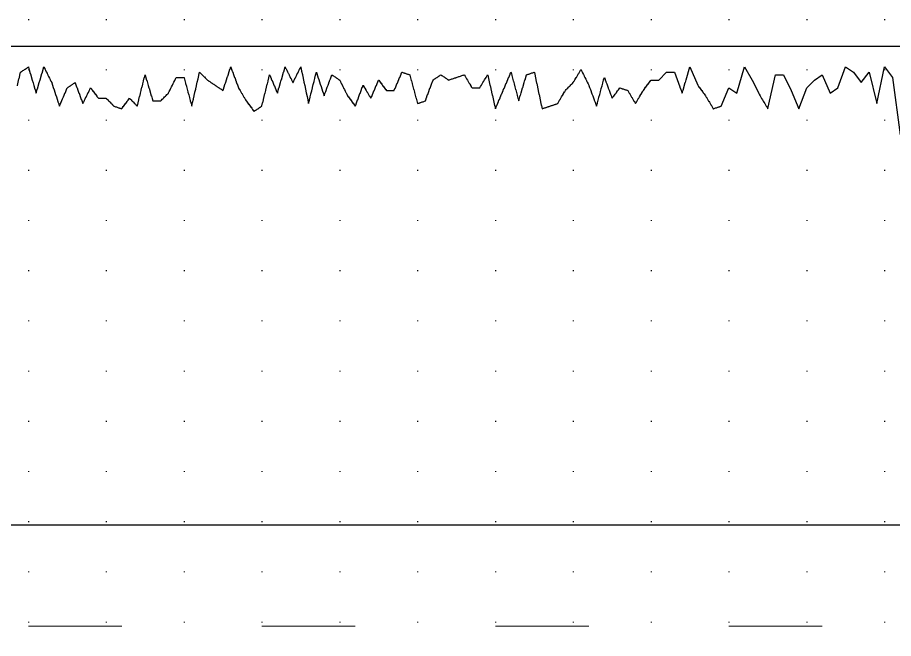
# Model space of a CAD drawing. Header units: millimetres. Extents: x -226 to 1784, y 10 to 1137.
# Drawn here: x 208.6 to 321.1, y 89.9 to 169.7 of the extents above; entities that cross this region are included whole.
import ezdxf

# ---------------------------------------------------------------- set-up
doc = ezdxf.new("R2010")
doc.units = ezdxf.units.MM
doc.linetypes.add('ACAD_ISO03W100', pattern=[30, 12, -18])
doc.linetypes.add('DOT', pattern=[6.35, 0, -6.35])
doc.layers.add('График_G', color=1, linetype='Continuous')
doc.layers.add('Макет', color=7, linetype='Continuous')
doc.layers.add('График_Rгр_50Ом.', color=76, linetype='ACAD_ISO03W100', lineweight=0)

msp = doc.modelspace()

# ---------------------------------------------------------------- linework, layer by layer
at = {"layer": 'График_G'}
msp.add_lwpolyline([(208.6, 160.93), (208.61, 160.96), (208.7, 161.36), (208.71, 161.39), (208.8, 161.8), (208.81, 161.83), (208.9, 162.24), (208.91, 162.27), (209, 162.66), (209, 162.66), (209.01, 162.67), (209.1, 162.73), (209.11, 162.73), (209.2, 162.8), (209.21, 162.8), (209.3, 162.86), (209.31, 162.87), (209.4, 162.93), (209.41, 162.93), (209.5, 163), (209.51, 163), (209.6, 163.06), (209.61, 163.07), (209.7, 163.13), (209.71, 163.13), (209.8, 163.2), (209.81, 163.2), (209.9, 163.27), (209.91, 163.27), (210, 163.33), (210, 163.32), (210.01, 163.3), (210.1, 162.98), (210.11, 162.96), (210.2, 162.65), (210.21, 162.63), (210.3, 162.31), (210.31, 162.29), (210.4, 161.98), (210.41, 161.95), (210.5, 161.64), (210.51, 161.62), (210.6, 161.31), (210.61, 161.28), (210.7, 160.97), (210.71, 160.95), (210.8, 160.64), (210.81, 160.61), (210.9, 160.3), (210.91, 160.28), (211, 159.98), (211, 159.99), (211.01, 160.01), (211.1, 160.32), (211.11, 160.35), (211.2, 160.66), (211.21, 160.68), (211.3, 160.99), (211.31, 161.02), (211.4, 161.33), (211.41, 161.35), (211.5, 161.66), (211.51, 161.69), (211.6, 162), (211.61, 162.02), (211.7, 162.33), (211.71, 162.36), (211.8, 162.67), (211.81, 162.69), (211.9, 163), (211.91, 163.03), (212, 163.33), (212, 163.32), (212.01, 163.31), (212.1, 163.12), (212.11, 163.11), (212.2, 162.92), (212.21, 162.91), (212.3, 162.72), (212.31, 162.71), (212.4, 162.52), (212.41, 162.5), (212.5, 162.32), (212.51, 162.3), (212.6, 162.12), (212.61, 162.1), (212.7, 161.91), (212.71, 161.9), (212.8, 161.71), (212.81, 161.7), (212.9, 161.51), (212.91, 161.5), (213, 161.32), (213, 161.31), (213.01, 161.29), (213.1, 161.01), (213.11, 160.99), (213.2, 160.7), (213.21, 160.68), (213.3, 160.4), (213.31, 160.38), (213.4, 160.1), (213.41, 160.08), (213.5, 159.8), (213.51, 159.78), (213.6, 159.5), (213.61, 159.48), (213.7, 159.2), (213.71, 159.18), (213.8, 158.89), (213.81, 158.87), (213.9, 158.59), (213.91, 158.57), (214, 158.3), (214, 158.31), (214.01, 158.32), (214.1, 158.54), (214.11, 158.56), (214.2, 158.78), (214.21, 158.79), (214.3, 159.01), (214.31, 159.03), (214.4, 159.25), (214.41, 159.26), (214.5, 159.48), (214.51, 159.5), (214.6, 159.71), (214.61, 159.73), (214.7, 159.95), (214.71, 159.97), (214.8, 160.18), (214.81, 160.2), (214.9, 160.42), (214.91, 160.44), (215, 160.65), (215, 160.65), (215.01, 160.65), (215.1, 160.72), (215.11, 160.72), (215.2, 160.78), (215.21, 160.79), (215.3, 160.85), (215.31, 160.85), (215.4, 160.92), (215.41, 160.92), (215.5, 160.99), (215.51, 160.99), (215.6, 161.05), (215.61, 161.06), (215.7, 161.12), (215.71, 161.12), (215.8, 161.19), (215.81, 161.19), (215.9, 161.25), (215.91, 161.26), (216, 161.32), (216, 161.31), (216.01, 161.29), (216.1, 161.04), (216.11, 161.02), (216.2, 160.77), (216.21, 160.75), (216.3, 160.51), (216.31, 160.49), (216.4, 160.24), (216.41, 160.22), (216.5, 159.97), (216.51, 159.95), (216.6, 159.7), (216.61, 159.68), (216.7, 159.43), (216.71, 159.41), (216.8, 159.17), (216.81, 159.14), (216.9, 158.9), (216.91, 158.88), (217, 158.64), (217, 158.64), (217.01, 158.66), (217.1, 158.84), (217.11, 158.86), (217.2, 159.04), (217.21, 159.06), (217.3, 159.25), (217.31, 159.26), (217.4, 159.45), (217.41, 159.46), (217.5, 159.65), (217.51, 159.66), (217.6, 159.85), (217.61, 159.86), (217.7, 160.05), (217.71, 160.06), (217.8, 160.25), (217.81, 160.26), (217.9, 160.45), (217.91, 160.47), (218, 160.65), (218, 160.64), (218.01, 160.63), (218.1, 160.51), (218.11, 160.5), (218.2, 160.38), (218.21, 160.37), (218.3, 160.24), (218.31, 160.23), (218.4, 160.11), (218.41, 160.1), (218.5, 159.97), (218.51, 159.96), (218.6, 159.84), (218.61, 159.83), (218.7, 159.7), (218.71, 159.69), (218.8, 159.57), (218.81, 159.56), (218.9, 159.44), (218.91, 159.43), (219, 159.31), (219, 159.31), (219.01, 159.31), (219.1, 159.31), (219.11, 159.31), (219.2, 159.31), (219.21, 159.31), (219.3, 159.31), (219.31, 159.31), (219.4, 159.31), (219.41, 159.31), (219.5, 159.31), (219.51, 159.31), (219.6, 159.31), (219.61, 159.31), (219.7, 159.31), (219.71, 159.31), (219.8, 159.31), (219.81, 159.31), (219.9, 159.31), (219.91, 159.31), (220, 159.31), (220, 159.3), (220.01, 159.3), (220.1, 159.2), (220.11, 159.2), (220.2, 159.1), (220.21, 159.09), (220.3, 159), (220.31, 158.99), (220.4, 158.9), (220.41, 158.89), (220.5, 158.8), (220.51, 158.79), (220.6, 158.7), (220.61, 158.69), (220.7, 158.6), (220.71, 158.59), (220.8, 158.5), (220.81, 158.49), (220.9, 158.4), (220.91, 158.39), (221, 158.3), (221, 158.3), (221.01, 158.3), (221.1, 158.27), (221.11, 158.26), (221.2, 158.23), (221.21, 158.23), (221.3, 158.2), (221.31, 158.2), (221.4, 158.17), (221.41, 158.16), (221.5, 158.13), (221.51, 158.13), (221.6, 158.1), (221.61, 158.1), (221.7, 158.07), (221.71, 158.06), (221.8, 158.03), (221.81, 158.03), (221.9, 158), (221.91, 157.99), (222, 157.96), (222, 157.97), (222.01, 157.98), (222.1, 158.1), (222.11, 158.11), (222.2, 158.24), (222.21, 158.25), (222.3, 158.37), (222.31, 158.38), (222.4, 158.5), (222.41, 158.51), (222.5, 158.64), (222.51, 158.65), (222.6, 158.77), (222.61, 158.78), (222.7, 158.91), (222.71, 158.92), (222.8, 159.04), (222.81, 159.05), (222.9, 159.18), (222.91, 159.19), (223, 159.31), (223, 159.3), (223.01, 159.3), (223.1, 159.2), (223.11, 159.2), (223.2, 159.1), (223.21, 159.09), (223.3, 159), (223.31, 158.99), (223.4, 158.9), (223.41, 158.89), (223.5, 158.8), (223.51, 158.79), (223.6, 158.7), (223.61, 158.69), (223.7, 158.6), (223.71, 158.59), (223.8, 158.5), (223.81, 158.49), (223.9, 158.4), (223.91, 158.39), (224, 158.3), (224, 158.31), (224.01, 158.34), (224.1, 158.72), (224.11, 158.74), (224.2, 159.12), (224.21, 159.14), (224.3, 159.52), (224.31, 159.55), (224.4, 159.92), (224.41, 159.95), (224.5, 160.33), (224.51, 160.35), (224.6, 160.73), (224.61, 160.75), (224.7, 161.13), (224.71, 161.16), (224.8, 161.53), (224.81, 161.56), (224.9, 161.93), (224.91, 161.96), (225, 162.32), (225, 162.31), (225.01, 162.29), (225.1, 161.98), (225.11, 161.95), (225.2, 161.64), (225.21, 161.62), (225.3, 161.31), (225.31, 161.28), (225.4, 160.97), (225.41, 160.95), (225.5, 160.64), (225.51, 160.61), (225.6, 160.3), (225.61, 160.28), (225.7, 159.97), (225.71, 159.94), (225.8, 159.63), (225.81, 159.61), (225.9, 159.3), (225.91, 159.27), (226, 158.97), (226, 158.97), (226.01, 158.97), (226.1, 158.97), (226.11, 158.97), (226.2, 158.97), (226.21, 158.97), (226.3, 158.97), (226.31, 158.97), (226.4, 158.97), (226.41, 158.97), (226.5, 158.97), (226.51, 158.97), (226.6, 158.97), (226.61, 158.97), (226.7, 158.97), (226.71, 158.97), (226.8, 158.97), (226.81, 158.97), (226.9, 158.97), (226.91, 158.97), (227, 158.97), (227, 158.97), (227.01, 158.98), (227.1, 159.07), (227.11, 159.08), (227.2, 159.18), (227.21, 159.18), (227.3, 159.28), (227.31, 159.28), (227.4, 159.38), (227.41, 159.38), (227.5, 159.48), (227.51, 159.48), (227.6, 159.58), (227.61, 159.58), (227.7, 159.68), (227.71, 159.68), (227.8, 159.78), (227.81, 159.79), (227.9, 159.88), (227.91, 159.89), (228, 159.98), (228, 159.98), (228.01, 160), (228.1, 160.18), (228.11, 160.2), (228.2, 160.39), (228.21, 160.4), (228.3, 160.59), (228.31, 160.6), (228.4, 160.79), (228.41, 160.8), (228.5, 160.99), (228.51, 161), (228.6, 161.19), (228.61, 161.2), (228.7, 161.39), (228.71, 161.4), (228.8, 161.59), (228.81, 161.61), (228.9, 161.79), (228.91, 161.81), (229, 161.99), (229, 161.99), (229.01, 161.99), (229.1, 161.99), (229.11, 161.99), (229.2, 161.99), (229.21, 161.99), (229.3, 161.99), (229.31, 161.99), (229.4, 161.99), (229.41, 161.99), (229.5, 161.99), (229.51, 161.99), (229.6, 161.99), (229.61, 161.99), (229.7, 161.99), (229.71, 161.99), (229.8, 161.99), (229.81, 161.99), (229.9, 161.99), (229.91, 161.99), (230, 161.99), (230, 161.98), (230.01, 161.95), (230.1, 161.61), (230.11, 161.58), (230.2, 161.24), (230.21, 161.21), (230.3, 160.87), (230.31, 160.84), (230.4, 160.5), (230.41, 160.48), (230.5, 160.13), (230.51, 160.11), (230.6, 159.77), (230.61, 159.74), (230.7, 159.4), (230.71, 159.37), (230.8, 159.03), (230.81, 159), (230.9, 158.66), (230.91, 158.63), (231, 158.3), (231, 158.31), (231.01, 158.34), (231.1, 158.75), (231.11, 158.78), (231.2, 159.19), (231.21, 159.22), (231.3, 159.62), (231.31, 159.65), (231.4, 160.06), (231.41, 160.09), (231.5, 160.49), (231.51, 160.52), (231.6, 160.93), (231.61, 160.96), (231.7, 161.36), (231.71, 161.39), (231.8, 161.8), (231.81, 161.83), (231.9, 162.24), (231.91, 162.27), (232, 162.66), (232, 162.66), (232.01, 162.65), (232.1, 162.55), (232.11, 162.55), (232.2, 162.45), (232.21, 162.45), (232.3, 162.35), (232.31, 162.35), (232.4, 162.25), (232.41, 162.25), (232.5, 162.15), (232.51, 162.15), (232.6, 162.05), (232.61, 162.05), (232.7, 161.95), (232.71, 161.94), (232.8, 161.85), (232.81, 161.84), (232.9, 161.75), (232.91, 161.74), (233, 161.65), (233, 161.65), (233.01, 161.65), (233.1, 161.58), (233.11, 161.58), (233.2, 161.52), (233.21, 161.51), (233.3, 161.45), (233.31, 161.45), (233.4, 161.38), (233.41, 161.38), (233.5, 161.31), (233.51, 161.31), (233.6, 161.25), (233.61, 161.24), (233.7, 161.18), (233.71, 161.18), (233.8, 161.11), (233.81, 161.11), (233.9, 161.05), (233.91, 161.04), (234, 160.98), (234, 160.98), (234.01, 160.98), (234.1, 160.91), (234.11, 160.91), (234.2, 160.84), (234.21, 160.84), (234.3, 160.78), (234.31, 160.77), (234.4, 160.71), (234.41, 160.71), (234.5, 160.64), (234.51, 160.64), (234.6, 160.58), (234.61, 160.57), (234.7, 160.51), (234.71, 160.51), (234.8, 160.44), (234.81, 160.44), (234.9, 160.38), (234.91, 160.37), (235, 160.31), (235, 160.32), (235.01, 160.34), (235.1, 160.62), (235.11, 160.64), (235.2, 160.93), (235.21, 160.95), (235.3, 161.23), (235.31, 161.25), (235.4, 161.53), (235.41, 161.55), (235.5, 161.83), (235.51, 161.85), (235.6, 162.13), (235.61, 162.15), (235.7, 162.43), (235.71, 162.45), (235.8, 162.74), (235.81, 162.76), (235.9, 163.04), (235.91, 163.06), (236, 163.33), (236, 163.32), (236.01, 163.3), (236.1, 163.05), (236.11, 163.03), (236.2, 162.79), (236.21, 162.77), (236.3, 162.52), (236.31, 162.5), (236.4, 162.25), (236.41, 162.23), (236.5, 161.98), (236.51, 161.96), (236.6, 161.71), (236.61, 161.69), (236.7, 161.45), (236.71, 161.42), (236.8, 161.18), (236.81, 161.16), (236.9, 160.91), (236.91, 160.89), (237, 160.65), (237, 160.64), (237.01, 160.63), (237.1, 160.47), (237.11, 160.46), (237.2, 160.31), (237.21, 160.29), (237.3, 160.14), (237.31, 160.13), (237.4, 159.97), (237.41, 159.96), (237.5, 159.8), (237.51, 159.79), (237.6, 159.63), (237.61, 159.62), (237.7, 159.47), (237.71, 159.46), (237.8, 159.3), (237.81, 159.29), (237.9, 159.13), (237.91, 159.12), (238, 158.97), (238, 158.97), (238.01, 158.96), (238.1, 158.83), (238.11, 158.82), (238.2, 158.7), (238.21, 158.69), (238.3, 158.56), (238.31, 158.55), (238.4, 158.43), (238.41, 158.42), (238.5, 158.3), (238.51, 158.29), (238.6, 158.16), (238.61, 158.15), (238.7, 158.03), (238.71, 158.02), (238.8, 157.89), (238.81, 157.88), (238.9, 157.76), (238.91, 157.75), (239, 157.63), (239, 157.63), (239.01, 157.64), (239.1, 157.7), (239.11, 157.7), (239.2, 157.77), (239.21, 157.77), (239.3, 157.83), (239.31, 157.84), (239.4, 157.9), (239.41, 157.9), (239.5, 157.97), (239.51, 157.97), (239.6, 158.04), (239.61, 158.04), (239.7, 158.1), (239.71, 158.11), (239.8, 158.17), (239.81, 158.17), (239.9, 158.24), (239.91, 158.24), (240, 158.3), (240, 158.31), (240.01, 158.34), (240.1, 158.72), (240.11, 158.74), (240.2, 159.12), (240.21, 159.14), (240.3, 159.52), (240.31, 159.55), (240.4, 159.92), (240.41, 159.95), (240.5, 160.33), (240.51, 160.35), (240.6, 160.73), (240.61, 160.75), (240.7, 161.13), (240.71, 161.16), (240.8, 161.53), (240.81, 161.56), (240.9, 161.93), (240.91, 161.96), (241, 162.32), (241, 162.32), (241.01, 162.3), (241.1, 162.08), (241.11, 162.07), (241.2, 161.85), (241.21, 161.83), (241.3, 161.61), (241.31, 161.6), (241.4, 161.38), (241.41, 161.36), (241.5, 161.14), (241.51, 161.13), (241.6, 160.91), (241.61, 160.89), (241.7, 160.67), (241.71, 160.66), (241.8, 160.44), (241.81, 160.42), (241.9, 160.2), (241.91, 160.19), (242, 159.98), (242, 159.99), (242.01, 160.01), (242.1, 160.32), (242.11, 160.35), (242.2, 160.66), (242.21, 160.68), (242.3, 160.99), (242.31, 161.02), (242.4, 161.33), (242.41, 161.35), (242.5, 161.66), (242.51, 161.69), (242.6, 162), (242.61, 162.02), (242.7, 162.33), (242.71, 162.36), (242.8, 162.67), (242.81, 162.69), (242.9, 163), (242.91, 163.03), (243, 163.33), (243, 163.32), (243.01, 163.31), (243.1, 163.12), (243.11, 163.11), (243.2, 162.92), (243.21, 162.91), (243.3, 162.72), (243.31, 162.71), (243.4, 162.52), (243.41, 162.5), (243.5, 162.32), (243.51, 162.3), (243.6, 162.12), (243.61, 162.1), (243.7, 161.91), (243.71, 161.9), (243.8, 161.71), (243.81, 161.7), (243.9, 161.51), (243.91, 161.5), (244, 161.32), (244, 161.32), (244.01, 161.34), (244.1, 161.53), (244.11, 161.54), (244.2, 161.73), (244.21, 161.74), (244.3, 161.93), (244.31, 161.94), (244.4, 162.13), (244.41, 162.14), (244.5, 162.33), (244.51, 162.34), (244.6, 162.53), (244.61, 162.54), (244.7, 162.73), (244.71, 162.75), (244.8, 162.93), (244.81, 162.95), (244.9, 163.13), (244.91, 163.15), (245, 163.33), (245, 163.32), (245.01, 163.28), (245.1, 162.85), (245.11, 162.81), (245.2, 162.38), (245.21, 162.34), (245.3, 161.91), (245.31, 161.87), (245.4, 161.44), (245.41, 161.4), (245.5, 160.97), (245.51, 160.94), (245.6, 160.5), (245.61, 160.47), (245.7, 160.03), (245.71, 160), (245.8, 159.56), (245.81, 159.53), (245.9, 159.09), (245.91, 159.06), (246, 158.64), (246, 158.65), (246.01, 158.68), (246.1, 159.05), (246.11, 159.08), (246.2, 159.45), (246.21, 159.48), (246.3, 159.86), (246.31, 159.88), (246.4, 160.26), (246.41, 160.28), (246.5, 160.66), (246.51, 160.69), (246.6, 161.06), (246.61, 161.09), (246.7, 161.47), (246.71, 161.49), (246.8, 161.87), (246.81, 161.89), (246.9, 162.27), (246.91, 162.3), (247, 162.66), (247, 162.65), (247.01, 162.63), (247.1, 162.35), (247.11, 162.33), (247.2, 162.05), (247.21, 162.03), (247.3, 161.74), (247.31, 161.72), (247.4, 161.44), (247.41, 161.42), (247.5, 161.14), (247.51, 161.12), (247.6, 160.84), (247.61, 160.82), (247.7, 160.54), (247.71, 160.52), (247.8, 160.23), (247.81, 160.21), (247.9, 159.93), (247.91, 159.91), (248, 159.64), (248, 159.65), (248.01, 159.67), (248.1, 159.92), (248.11, 159.94), (248.2, 160.18), (248.21, 160.2), (248.3, 160.45), (248.31, 160.47), (248.4, 160.72), (248.41, 160.74), (248.5, 160.99), (248.51, 161.01), (248.6, 161.26), (248.61, 161.28), (248.7, 161.53), (248.71, 161.55), (248.8, 161.79), (248.81, 161.81), (248.9, 162.06), (248.91, 162.08), (249, 162.32), (249, 162.32), (249.01, 162.32), (249.1, 162.25), (249.11, 162.25), (249.2, 162.19), (249.21, 162.18), (249.3, 162.12), (249.31, 162.12), (249.4, 162.05), (249.41, 162.05), (249.5, 161.98), (249.51, 161.98), (249.6, 161.92), (249.61, 161.91), (249.7, 161.85), (249.71, 161.85), (249.8, 161.78), (249.81, 161.78), (249.9, 161.72), (249.91, 161.71), (250, 161.65), (250, 161.65), (250.01, 161.63), (250.1, 161.45), (250.11, 161.43), (250.2, 161.24), (250.21, 161.23), (250.3, 161.04), (250.31, 161.03), (250.4, 160.84), (250.41, 160.83), (250.5, 160.64), (250.51, 160.63), (250.6, 160.44), (250.61, 160.43), (250.7, 160.24), (250.71, 160.22), (250.8, 160.04), (250.81, 160.02), (250.9, 159.84), (250.91, 159.82), (251, 159.64), (251, 159.64), (251.01, 159.63), (251.1, 159.5), (251.11, 159.49), (251.2, 159.37), (251.21, 159.36), (251.3, 159.24), (251.31, 159.23), (251.4, 159.1), (251.41, 159.09), (251.5, 158.97), (251.51, 158.96), (251.6, 158.83), (251.61, 158.82), (251.7, 158.7), (251.71, 158.69), (251.8, 158.56), (251.81, 158.55), (251.9, 158.43), (251.91, 158.42), (252, 158.3), (252, 158.31), (252.01, 158.33), (252.1, 158.57), (252.11, 158.6), (252.2, 158.84), (252.21, 158.86), (252.3, 159.11), (252.31, 159.13), (252.4, 159.38), (252.41, 159.4), (252.5, 159.65), (252.51, 159.67), (252.6, 159.92), (252.61, 159.94), (252.7, 160.18), (252.71, 160.2), (252.8, 160.45), (252.81, 160.47), (252.9, 160.72), (252.91, 160.74), (253, 160.98), (253, 160.98), (253.01, 160.97), (253.1, 160.81), (253.11, 160.8), (253.2, 160.64), (253.21, 160.63), (253.3, 160.47), (253.31, 160.46), (253.4, 160.31), (253.41, 160.29), (253.5, 160.14), (253.51, 160.13), (253.6, 159.97), (253.61, 159.96), (253.7, 159.8), (253.71, 159.79), (253.8, 159.63), (253.81, 159.62), (253.9, 159.47), (253.91, 159.46), (254, 159.31), (254, 159.31), (254.01, 159.33), (254.1, 159.55), (254.11, 159.56), (254.2, 159.78), (254.21, 159.8), (254.3, 160.02), (254.31, 160.03), (254.4, 160.25), (254.41, 160.27), (254.5, 160.49), (254.51, 160.5), (254.6, 160.72), (254.61, 160.74), (254.7, 160.96), (254.71, 160.97), (254.8, 161.19), (254.81, 161.21), (254.9, 161.42), (254.91, 161.44), (255, 161.65), (255, 161.65), (255.01, 161.64), (255.1, 161.52), (255.11, 161.51), (255.2, 161.38), (255.21, 161.37), (255.3, 161.25), (255.31, 161.24), (255.4, 161.11), (255.41, 161.1), (255.5, 160.98), (255.51, 160.97), (255.6, 160.84), (255.61, 160.83), (255.7, 160.71), (255.71, 160.7), (255.8, 160.58), (255.81, 160.57), (255.9, 160.44), (255.91, 160.43), (256, 160.31), (256, 160.31), (256.01, 160.31), (256.1, 160.31), (256.11, 160.31), (256.2, 160.31), (256.21, 160.31), (256.3, 160.31), (256.31, 160.31), (256.4, 160.31), (256.41, 160.31), (256.5, 160.31), (256.51, 160.31), (256.6, 160.31), (256.61, 160.31), (256.7, 160.31), (256.71, 160.31), (256.8, 160.31), (256.81, 160.31), (256.9, 160.31), (256.91, 160.31), (257, 160.31), (257, 160.32), (257.01, 160.34), (257.1, 160.55), (257.11, 160.57), (257.2, 160.79), (257.21, 160.8), (257.3, 161.02), (257.31, 161.04), (257.4, 161.26), (257.41, 161.27), (257.5, 161.49), (257.51, 161.51), (257.6, 161.73), (257.61, 161.74), (257.7, 161.96), (257.71, 161.98), (257.8, 162.2), (257.81, 162.21), (257.9, 162.43), (257.91, 162.45), (258, 162.66), (258, 162.66), (258.01, 162.66), (258.1, 162.63), (258.11, 162.62), (258.2, 162.59), (258.21, 162.59), (258.3, 162.56), (258.31, 162.55), (258.4, 162.52), (258.41, 162.52), (258.5, 162.49), (258.51, 162.49), (258.6, 162.46), (258.61, 162.45), (258.7, 162.42), (258.71, 162.42), (258.8, 162.39), (258.81, 162.39), (258.9, 162.36), (258.91, 162.35), (259, 162.32), (259, 162.31), (259.01, 162.29), (259.1, 161.94), (259.11, 161.92), (259.2, 161.58), (259.21, 161.55), (259.3, 161.21), (259.31, 161.18), (259.4, 160.84), (259.41, 160.81), (259.5, 160.47), (259.51, 160.44), (259.6, 160.1), (259.61, 160.07), (259.7, 159.73), (259.71, 159.7), (259.8, 159.36), (259.81, 159.34), (259.9, 158.99), (259.91, 158.97), (260, 158.64), (260, 158.64), (260.01, 158.64), (260.1, 158.67), (260.11, 158.67), (260.2, 158.7), (260.21, 158.71), (260.3, 158.74), (260.31, 158.74), (260.4, 158.77), (260.41, 158.77), (260.5, 158.8), (260.51, 158.81), (260.6, 158.84), (260.61, 158.84), (260.7, 158.87), (260.71, 158.87), (260.8, 158.9), (260.81, 158.91), (260.9, 158.94), (260.91, 158.94), (261, 158.97), (261, 158.98), (261.01, 159), (261.1, 159.25), (261.11, 159.27), (261.2, 159.51), (261.21, 159.53), (261.3, 159.78), (261.31, 159.8), (261.4, 160.05), (261.41, 160.07), (261.5, 160.32), (261.51, 160.34), (261.6, 160.59), (261.61, 160.61), (261.7, 160.85), (261.71, 160.88), (261.8, 161.12), (261.81, 161.14), (261.9, 161.39), (261.91, 161.41), (262, 161.65), (262, 161.66), (262.01, 161.66), (262.1, 161.72), (262.11, 161.73), (262.2, 161.79), (262.21, 161.79), (262.3, 161.86), (262.31, 161.86), (262.4, 161.92), (262.41, 161.93), (262.5, 161.99), (262.51, 161.99), (262.6, 162.06), (262.61, 162.06), (262.7, 162.13), (262.71, 162.13), (262.8, 162.19), (262.81, 162.2), (262.9, 162.26), (262.91, 162.26), (263, 162.32), (263, 162.32), (263.01, 162.32), (263.1, 162.25), (263.11, 162.25), (263.2, 162.19), (263.21, 162.18), (263.3, 162.12), (263.31, 162.12), (263.4, 162.05), (263.41, 162.05), (263.5, 161.98), (263.51, 161.98), (263.6, 161.92), (263.61, 161.91), (263.7, 161.85), (263.71, 161.85), (263.8, 161.78), (263.81, 161.78), (263.9, 161.72), (263.91, 161.71), (264, 161.65), (264, 161.65), (264.01, 161.66), (264.1, 161.69), (264.11, 161.69), (264.2, 161.72), (264.21, 161.72), (264.3, 161.75), (264.31, 161.76), (264.4, 161.79), (264.41, 161.79), (264.5, 161.82), (264.51, 161.82), (264.6, 161.85), (264.61, 161.86), (264.7, 161.89), (264.71, 161.89), (264.8, 161.92), (264.81, 161.92), (264.9, 161.95), (264.91, 161.96), (265, 161.99), (265, 161.99), (265.01, 161.99), (265.1, 162.02), (265.11, 162.03), (265.2, 162.06), (265.21, 162.06), (265.3, 162.09), (265.31, 162.09), (265.4, 162.12), (265.41, 162.13), (265.5, 162.16), (265.51, 162.16), (265.6, 162.19), (265.61, 162.19), (265.7, 162.22), (265.71, 162.23), (265.8, 162.26), (265.81, 162.26), (265.9, 162.29), (265.91, 162.29), (266, 162.32), (266, 162.32), (266.01, 162.31), (266.1, 162.15), (266.11, 162.14), (266.2, 161.98), (266.21, 161.97), (266.3, 161.82), (266.31, 161.8), (266.4, 161.65), (266.41, 161.64), (266.5, 161.48), (266.51, 161.47), (266.6, 161.31), (266.61, 161.3), (266.7, 161.15), (266.71, 161.13), (266.8, 160.98), (266.81, 160.97), (266.9, 160.81), (266.91, 160.8), (267, 160.65), (267, 160.65), (267.01, 160.65), (267.1, 160.65), (267.11, 160.65), (267.2, 160.65), (267.21, 160.65), (267.3, 160.65), (267.31, 160.65), (267.4, 160.65), (267.41, 160.65), (267.5, 160.65), (267.51, 160.65), (267.6, 160.65), (267.61, 160.65), (267.7, 160.65), (267.71, 160.65), (267.8, 160.65), (267.81, 160.65), (267.9, 160.65), (267.91, 160.65), (268, 160.65), (268, 160.65), (268.01, 160.66), (268.1, 160.82), (268.11, 160.83), (268.2, 160.99), (268.21, 161), (268.3, 161.15), (268.31, 161.17), (268.4, 161.32), (268.41, 161.33), (268.5, 161.49), (268.51, 161.5), (268.6, 161.66), (268.61, 161.67), (268.7, 161.82), (268.71, 161.84), (268.8, 161.99), (268.81, 162), (268.9, 162.16), (268.91, 162.17), (269, 162.32), (269, 162.31), (269.01, 162.28), (269.1, 161.87), (269.11, 161.84), (269.2, 161.44), (269.21, 161.41), (269.3, 161), (269.31, 160.97), (269.4, 160.57), (269.41, 160.54), (269.5, 160.13), (269.51, 160.1), (269.6, 159.69), (269.61, 159.66), (269.7, 159.26), (269.71, 159.23), (269.8, 158.82), (269.81, 158.79), (269.9, 158.39), (269.91, 158.36), (270, 157.96), (270, 157.97), (270.01, 157.99), (270.1, 158.2), (270.1, 158.21), (270.11, 158.22), (270.2, 158.44), (270.21, 158.46), (270.3, 158.68), (270.31, 158.69), (270.4, 158.91), (270.41, 158.93), (270.5, 159.14), (270.51, 159.16), (270.6, 159.38), (270.61, 159.4), (270.7, 159.61), (270.71, 159.63), (270.8, 159.85), (270.81, 159.87), (270.9, 160.08), (270.91, 160.1), (271, 160.31), (271, 160.32), (271.01, 160.34), (271.1, 160.55), (271.11, 160.57), (271.2, 160.79), (271.21, 160.8), (271.3, 161.02), (271.31, 161.04), (271.4, 161.26), (271.41, 161.27), (271.5, 161.49), (271.51, 161.51), (271.6, 161.73), (271.61, 161.74), (271.7, 161.96), (271.71, 161.98), (271.8, 162.2), (271.81, 162.21), (271.9, 162.43), (271.91, 162.45), (272, 162.66), (272, 162.66), (272, 162.65), (272.01, 162.62), (272.1, 162.28), (272.11, 162.25), (272.2, 161.91), (272.21, 161.88), (272.3, 161.54), (272.31, 161.52), (272.4, 161.17), (272.41, 161.15), (272.5, 160.8), (272.51, 160.78), (272.6, 160.44), (272.61, 160.41), (272.7, 160.07), (272.71, 160.04), (272.8, 159.7), (272.81, 159.67), (272.9, 159.33), (272.91, 159.3), (273, 158.97), (273, 158.98), (273.01, 159), (273.1, 159.32), (273.11, 159.34), (273.2, 159.65), (273.21, 159.67), (273.3, 159.99), (273.31, 160.01), (273.4, 160.32), (273.41, 160.35), (273.5, 160.66), (273.51, 160.68), (273.6, 160.99), (273.61, 161.02), (273.7, 161.33), (273.71, 161.35), (273.8, 161.66), (273.81, 161.69), (273.9, 162), (273.91, 162.02), (274, 162.32), (274, 162.32), (274.01, 162.33), (274.1, 162.36), (274.1, 162.36), (274.11, 162.36), (274.2, 162.39), (274.21, 162.39), (274.3, 162.42), (274.31, 162.43), (274.4, 162.46), (274.41, 162.46), (274.5, 162.49), (274.51, 162.49), (274.6, 162.52), (274.61, 162.53), (274.7, 162.56), (274.71, 162.56), (274.8, 162.59), (274.81, 162.6), (274.9, 162.63), (274.91, 162.63), (275, 162.66), (275, 162.65), (275.01, 162.61), (275.1, 162.18), (275.11, 162.14), (275.2, 161.71), (275.21, 161.67), (275.3, 161.24), (275.31, 161.2), (275.4, 160.77), (275.41, 160.73), (275.5, 160.3), (275.51, 160.26), (275.6, 159.83), (275.61, 159.8), (275.7, 159.36), (275.71, 159.33), (275.8, 158.89), (275.81, 158.86), (275.9, 158.42), (275.91, 158.39), (276, 157.96), (276, 157.96), (276.01, 157.97), (276.1, 158), (276.11, 158), (276.2, 158.03), (276.21, 158.04), (276.3, 158.07), (276.31, 158.07), (276.4, 158.1), (276.41, 158.1), (276.5, 158.13), (276.51, 158.14), (276.6, 158.17), (276.61, 158.17), (276.7, 158.2), (276.71, 158.2), (276.8, 158.23), (276.81, 158.24), (276.9, 158.27), (276.91, 158.27), (277, 158.3), (277, 158.3), (277.01, 158.3), (277.1, 158.33), (277.11, 158.34), (277.2, 158.37), (277.21, 158.37), (277.3, 158.4), (277.31, 158.4), (277.4, 158.43), (277.41, 158.44), (277.5, 158.47), (277.51, 158.47), (277.6, 158.5), (277.61, 158.5), (277.7, 158.53), (277.71, 158.54), (277.8, 158.57), (277.81, 158.57), (277.9, 158.6), (277.91, 158.61), (278, 158.64), (278, 158.64), (278.01, 158.65), (278.1, 158.81), (278.11, 158.82), (278.2, 158.97), (278.21, 158.99), (278.3, 159.14), (278.31, 159.16), (278.4, 159.31), (278.41, 159.32), (278.5, 159.48), (278.51, 159.49), (278.6, 159.64), (278.61, 159.66), (278.7, 159.81), (278.71, 159.83), (278.8, 159.98), (278.81, 159.99), (278.9, 160.15), (278.91, 160.16), (279, 160.31), (279, 160.32), (279.01, 160.32), (279.1, 160.42), (279.11, 160.42), (279.2, 160.52), (279.21, 160.52), (279.3, 160.62), (279.31, 160.62), (279.4, 160.72), (279.41, 160.72), (279.5, 160.82), (279.51, 160.82), (279.6, 160.92), (279.61, 160.93), (279.7, 161.02), (279.71, 161.03), (279.8, 161.12), (279.81, 161.13), (279.9, 161.22), (279.91, 161.23), (280, 161.32), (280, 161.32), (280.01, 161.33), (280.1, 161.49), (280.11, 161.5), (280.2, 161.66), (280.21, 161.67), (280.3, 161.82), (280.31, 161.84), (280.4, 161.99), (280.41, 162), (280.5, 162.16), (280.51, 162.17), (280.6, 162.33), (280.61, 162.34), (280.7, 162.49), (280.71, 162.51), (280.8, 162.66), (280.81, 162.68), (280.9, 162.83), (280.91, 162.84), (281, 162.99), (281, 162.99), (281.01, 162.97), (281.1, 162.79), (281.1, 162.79), (281.11, 162.77), (281.2, 162.59), (281.21, 162.57), (281.3, 162.38), (281.31, 162.37), (281.4, 162.18), (281.41, 162.17), (281.5, 161.98), (281.51, 161.97), (281.6, 161.78), (281.61, 161.77), (281.7, 161.58), (281.71, 161.57), (281.8, 161.38), (281.81, 161.36), (281.9, 161.18), (281.91, 161.16), (282, 160.98), (282, 160.98), (282.01, 160.96), (282.1, 160.71), (282.11, 160.69), (282.2, 160.44), (282.21, 160.42), (282.3, 160.17), (282.31, 160.15), (282.4, 159.9), (282.41, 159.88), (282.5, 159.63), (282.51, 159.61), (282.6, 159.37), (282.61, 159.35), (282.7, 159.1), (282.71, 159.08), (282.8, 158.83), (282.81, 158.81), (282.9, 158.56), (282.91, 158.54), (283, 158.3), (283, 158.31), (283.01, 158.34), (283.1, 158.68), (283.11, 158.71), (283.2, 159.05), (283.21, 159.07), (283.3, 159.42), (283.31, 159.44), (283.4, 159.79), (283.41, 159.81), (283.5, 160.15), (283.51, 160.18), (283.6, 160.52), (283.61, 160.55), (283.7, 160.89), (283.71, 160.92), (283.8, 161.26), (283.81, 161.29), (283.9, 161.63), (283.91, 161.66), (284, 161.99), (284, 161.98), (284.01, 161.96), (284.1, 161.71), (284.11, 161.69), (284.2, 161.45), (284.21, 161.42), (284.3, 161.18), (284.31, 161.16), (284.4, 160.91), (284.41, 160.89), (284.5, 160.64), (284.51, 160.62), (284.6, 160.37), (284.61, 160.35), (284.7, 160.1), (284.71, 160.08), (284.8, 159.84), (284.81, 159.82), (284.9, 159.57), (284.91, 159.55), (285, 159.31), (285, 159.31), (285.01, 159.32), (285.1, 159.44), (285.11, 159.45), (285.2, 159.58), (285.21, 159.59), (285.3, 159.71), (285.31, 159.72), (285.4, 159.85), (285.41, 159.86), (285.5, 159.98), (285.51, 159.99), (285.6, 160.11), (285.61, 160.12), (285.7, 160.25), (285.71, 160.26), (285.8, 160.38), (285.81, 160.39), (285.9, 160.52), (285.91, 160.53), (286, 160.65), (286, 160.65), (286.01, 160.64), (286.1, 160.61), (286.11, 160.61), (286.2, 160.58), (286.21, 160.58), (286.3, 160.55), (286.31, 160.54), (286.4, 160.51), (286.41, 160.51), (286.5, 160.48), (286.51, 160.48), (286.6, 160.45), (286.61, 160.44), (286.7, 160.41), (286.71, 160.41), (286.8, 160.38), (286.81, 160.38), (286.9, 160.35), (286.91, 160.34), (287, 160.31), (287, 160.31), (287.01, 160.29), (287.1, 160.14), (287.11, 160.13), (287.2, 159.97), (287.21, 159.96), (287.3, 159.8), (287.31, 159.79), (287.4, 159.63), (287.41, 159.62), (287.5, 159.47), (287.51, 159.46), (287.6, 159.3), (287.61, 159.29), (287.7, 159.13), (287.71, 159.12), (287.8, 158.96), (287.81, 158.95), (287.9, 158.8), (287.91, 158.79), (288, 158.64), (288, 158.64), (288.01, 158.65), (288.1, 158.81), (288.11, 158.82), (288.2, 158.97), (288.21, 158.99), (288.3, 159.14), (288.31, 159.16), (288.4, 159.31), (288.41, 159.32), (288.5, 159.48), (288.51, 159.49), (288.6, 159.64), (288.61, 159.66), (288.7, 159.81), (288.71, 159.83), (288.8, 159.98), (288.81, 159.99), (288.9, 160.15), (288.91, 160.16), (289, 160.31), (289, 160.32), (289.01, 160.33), (289.1, 160.45), (289.11, 160.46), (289.2, 160.58), (289.21, 160.59), (289.3, 160.72), (289.31, 160.73), (289.4, 160.85), (289.41, 160.86), (289.5, 160.99), (289.51, 161), (289.6, 161.12), (289.61, 161.13), (289.7, 161.25), (289.71, 161.26), (289.8, 161.39), (289.81, 161.4), (289.9, 161.52), (289.91, 161.53), (289.95, 161.59), (290, 161.65), (290, 161.65), (291, 161.65), (292, 162.66), (293, 162.66), (293.7, 160.77), (293.71, 160.75), (293.8, 160.51), (293.81, 160.49), (293.9, 160.24), (293.91, 160.22), (294, 159.98), (294, 159.99), (294.01, 160.01), (294.1, 160.32), (294.11, 160.35), (294.2, 160.66), (294.21, 160.68), (294.3, 160.99), (294.31, 161.02), (294.4, 161.33), (294.41, 161.35), (294.5, 161.66), (295, 163.33), (296, 160.98), (296.1, 160.84), (296.11, 160.83), (296.2, 160.71), (296.21, 160.7), (296.3, 160.58), (296.31, 160.57), (296.4, 160.44), (296.41, 160.43), (296.5, 160.31), (296.51, 160.3), (296.6, 160.17), (296.61, 160.16), (296.7, 160.04), (296.71, 160.03), (296.8, 159.91), (296.81, 159.9), (296.9, 159.77), (296.91, 159.76), (297, 159.64), (297, 159.63), (297.01, 159.62), (297.1, 159.47), (297.11, 159.46), (297.2, 159.3), (297.21, 159.29), (297.3, 159.13), (297.31, 159.12), (297.4, 158.96), (297.41, 158.95), (297.5, 158.8), (297.51, 158.79), (297.6, 158.63), (297.61, 158.62), (297.7, 158.46), (297.71, 158.45), (297.8, 158.29), (297.81, 158.28), (297.9, 158.13), (297.91, 158.12), (298, 157.96), (298, 157.96), (298.01, 157.97), (298.1, 158), (298.11, 158), (298.2, 158.03), (298.21, 158.04), (298.3, 158.07), (298.31, 158.07), (298.4, 158.1), (298.41, 158.1), (298.5, 158.13), (298.51, 158.14), (298.6, 158.17), (298.61, 158.17), (298.7, 158.2), (298.71, 158.2), (298.8, 158.23), (298.81, 158.24), (298.9, 158.27), (299, 158.3), (300, 160.65), (301, 159.98), (302, 163.33), (303, 161.65), (303.8, 160.04), (303.81, 160.02), (303.9, 159.84), (303.91, 159.82), (304, 159.64), (304, 159.63), (304.01, 159.62), (304.1, 159.47), (304.11, 159.46), (304.2, 159.3), (304.21, 159.29), (304.3, 159.13), (304.31, 159.12), (304.4, 158.96), (304.41, 158.95), (304.5, 158.8), (304.51, 158.79), (304.6, 158.63), (304.61, 158.62), (304.7, 158.46), (304.71, 158.45), (304.8, 158.29), (304.81, 158.28), (304.9, 158.13), (304.91, 158.12), (305, 157.96), (305, 157.98), (306, 162.32), (307, 162.32), (308, 160.31), (309, 157.96), (310, 160.65), (311, 161.65), (312, 162.32), (313, 159.98), (314, 160.65), (315, 163.33), (315, 163.33), (316, 162.66), (317, 161.32), (318, 162.66), (319, 158.64), (320, 163.33), (321, 161.99), (322, 154.61)], dxfattribs=at)
at = {"layer": 'График_Rгр_50Ом.'}
msp.add_lwpolyline([(90, 91.5), (390, 91.5)], dxfattribs=at)
at = {"layer": 'Макет', "linetype": 'DOT', "lineweight": -2}
for p, q in [((210, 227.51), (210, 60.51)), ((220, 227.51), (220, 60.51)), ((230, 227.51), (230, 60.51)), ((240, 227.51), (240, 60.51)), ((250, 227.51), (250, 60.51)), ((260, 227.51), (260, 60.51)), ((270, 227.51), (270, 60.51)), ((280, 227.51), (280, 60.51)), ((290, 227.51), (290, 60.51)), ((300, 227.51), (300, 60.51)), ((310, 227.51), (310, 60.51)), ((320, 227.51), (320, 60.51))]:
    msp.add_line(p, q, dxfattribs=at)
at = {"layer": 'Макет', "lineweight": -2}
for p, q in [((20, 166.01), (390, 166.01)), ((20, 104.51), (390, 104.51))]:
    msp.add_line(p, q, dxfattribs=at)

doc.saveas('drawing.dxf')
